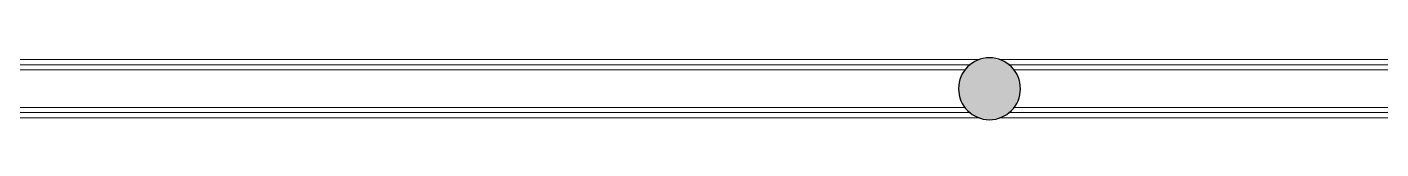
# Model space of a CAD drawing. Header units: inches. Extents: x -1287 to 1590, y -3558 to 989.
# Drawn here: x -964.3 to -833.1, y 443.4 to 449.5 of the extents above; entities that cross this region are included whole.
import ezdxf

# ---------------------------------------------------------------- set-up
doc = ezdxf.new("R2010")
doc.units = ezdxf.units.IN
doc.header["$MEASUREMENT"] = 0
for name, color, linetype, lineweight in [('A-WALL', 113, 'Continuous', 18), ('I-WALL', 2, 'Continuous', 18), ('S-COLS', 52, 'Continuous', 18)]:
    doc.layers.add(name, color=color, linetype=linetype, lineweight=lineweight)

# ---------------------------------------------------------------- blocks, each defined once
blk = doc.blocks.new('Concrete-Round-Column - 10_-4877615-1st Floor Construction')
at = {"layer": 'S-COLS', "lineweight": 9}
blk.add_hatch(color=7, dxfattribs=at).paths.add_polyline_path([(0, -3), (1.15, -2.77), (2.12, -2.12), (2.77, -1.15), (3, 0), (2.77, 1.15), (2.12, 2.12), (1.15, 2.77), (0, 3), (-1.15, 2.77), (-2.12, 2.12), (-2.77, 1.15), (-3, 0), (-2.77, -1.15), (-2.12, -2.12), (-1.15, -2.77)], flags=0)
at = {"layer": 'S-COLS', "color": 8, "lineweight": 30}
for start, end in [(360, 180), (180, 360)]:
    blk.add_arc((0, 0), 3, start, end, dxfattribs=at)

msp = doc.modelspace()

# ---------------------------------------------------------------- linework, layer by layer
at = {"layer": 'A-WALL'}
for p, q in [((-872.9, 448.69), (-1004.06, 448.69)), ((-736, 448.69), (-869.23, 448.69)), ((-873.39, 448.19), (-1004.06, 448.19)), ((-736.49, 448.19), (-868.73, 448.19)), ((-873.39, 444.56), (-1004.06, 444.56)), ((-872.9, 444.06), (-1004.06, 444.06)), ((-810.81, 444.06), (-869.23, 444.06)), ((-810.31, 444.56), (-868.73, 444.56))]:
    msp.add_line(p, q, dxfattribs=at)
at = {"layer": 'I-WALL'}
for p, q in [((-872, 449.19), (-1004.06, 449.19)), ((-735.11, 449.19), (-870.12, 449.19)), ((-1004.06, 443.56), (-872, 443.56)), ((-870.12, 443.56), (-811.31, 443.56))]:
    msp.add_line(p, q, dxfattribs=at)

# ---------------------------------------------------------------- block references
at = {"layer": 'S-COLS', "lineweight": 9}
msp.add_blockref('Concrete-Round-Column - 10_-4877615-1st Floor Construction', (-871.06, 446.37), dxfattribs=at)

doc.saveas('drawing.dxf')
